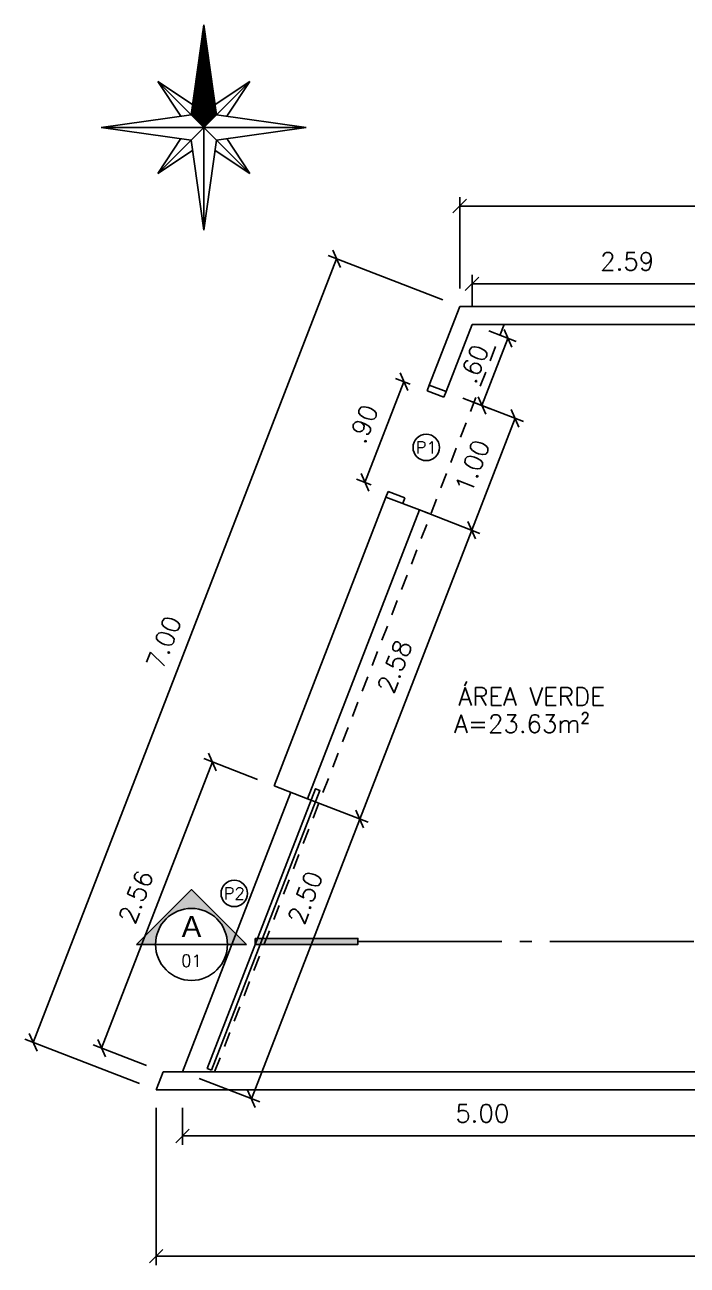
# Model space of a CAD drawing. Header units: millimetres. Extents: x -7.3 to 27.4, y 30.6 to 59.7.
# Drawn here: x -7.09 to -1.57, y 42.49 to 52.83 of the extents above; entities that cross this region are included whole.
import ezdxf
from ezdxf.enums import TextEntityAlignment as Align

# ---------------------------------------------------------------- set-up
doc = ezdxf.new("R2010")
doc.units = ezdxf.units.MM
doc.linetypes.add('ACAD_ISO04W100', pattern=[30, 24, -3, 0, -3])
doc.linetypes.add('HIDDEN', pattern=[9.525, 6.35, -3.175])
for name, color, linetype in [('ARQ-COTAS', 30, 'Continuous'), ('ARQ-ESQ-01', 1, 'Continuous'), ('ARQ-SOLEIRA', 8, 'Continuous'), ('ARQ-SÍMBOLOS', 2, 'Continuous'), ('ARQ-TEXTO2', 2, 'Continuous'), ('ARQ-TEXTO3', 3, 'Continuous'), ('ARQ-TEXTO4', 4, 'Continuous'), ('txt_0', 7, 'Continuous')]:
    doc.layers.add(name, color=color, linetype=linetype)
doc.styles.add('arial', font='arial.ttf')
doc.styles.add('PADRAO_TXT', font='romans.shx')
doc.styles.add('ROMANS', font='romans.shx')
doc.styles.add('Romans_Anot', font='romans.shx')
doc.dimstyles.new('Escala 1-75', dxfattribs={"dimscale": 0.75, "dimtxt": 0.2, "dimasz": 0.15, "dimexe": 0.1, "dimexo": 0.2, "dimgap": 0.15, "dimtad": 1, "dimzin": 4, "dimdsep": 46, "dimtxsty": 'Romans_Anot', "dimblk": 'OBLIQUE', "dimcen": 0.25, "dimclrd": 256, "dimclre": 256, "dimclrt": 2, "dimadec": 0, "dimazin": 0, "dimtfac": 1, "dimtix": 1, "dimtmove": 2, "dimatfit": 3, "dimfxl": 0, "dimlwd": -1, "dimlwe": -1, "dimarcsym": 0})

# ---------------------------------------------------------------- blocks, each defined once
blk = doc.blocks.new('_Oblique')
at = {"color": 0, "linetype": 'ByBlock', "lineweight": -2}
blk.add_line((-0.5, -0.5), (0.5, 0.5), dxfattribs=at)
blk = doc.blocks.new('*D91')
at = {"layer": 'ARQ-COTAS', "ltscale": 0.03, "transparency": 16777216}
for p, q in [((-3.226, 50.277), (-2.997, 50.188)), ((-3.067, 50.215), (-3.284, 49.656)), ((-3.443, 49.717), (-3.214, 49.628))]:
    blk.add_line(p, q, dxfattribs=at)
at = {"layer": 'Defpoints', "color": 0, "ltscale": 0.03, "transparency": 16777216}
for p in [(-3.366, 50.331), (-3.583, 49.771), (-3.284, 49.656)]:
    blk.add_point(p, dxfattribs=at)
at = {"layer": 'ARQ-COTAS', "ltscale": 0.03, "transparency": 16777216, "xscale": 0.1125, "yscale": 0.1125, "zscale": 0.1125}
for p, rotation in [((-3.067, 50.215), 68.82151133122075), ((-3.284, 49.656), 248.8215113312207)]:
    blk.add_blockref('_Oblique', p, dxfattribs=dict(at, rotation=rotation))
at = {"layer": 'ARQ-COTAS', "color": 2, "ltscale": 0.03, "transparency": 16777216, "insert": (-3.35, 50.003), "char_height": 0.15, "attachment_point": 5, "rotation": 68.8215, "style": 'Romans_Anot'}
blk.add_mtext('.60', dxfattribs=at)
blk = doc.blocks.new('*D92')
at = {"layer": 'ARQ-COTAS', "ltscale": 0.03, "transparency": 16777216}
for p, q in [((-3.443, 49.717), (-2.938, 49.522)), ((-3.008, 49.549), (-3.369, 48.616)), ((-3.804, 48.785), (-3.3, 48.589))]:
    blk.add_line(p, q, dxfattribs=at)
at = {"layer": 'Defpoints', "color": 0, "ltscale": 0.03, "transparency": 16777216}
for p in [(-3.583, 49.771), (-3.944, 48.839), (-3.369, 48.616)]:
    blk.add_point(p, dxfattribs=at)
at = {"layer": 'ARQ-COTAS', "ltscale": 0.03, "transparency": 16777216, "xscale": 0.1125, "yscale": 0.1125, "zscale": 0.1125}
for p, rotation in [((-3.008, 49.549), 68.82151133122267), ((-3.369, 48.616), 248.8215113312227)]:
    blk.add_blockref('_Oblique', p, dxfattribs=dict(at, rotation=rotation))
at = {"layer": 'ARQ-COTAS', "color": 2, "ltscale": 0.03, "transparency": 16777216, "insert": (-3.364, 49.15), "char_height": 0.15, "attachment_point": 5, "rotation": 68.8215, "style": 'Romans_Anot'}
blk.add_mtext('1.00', dxfattribs=at)
blk = doc.blocks.new('*D93')
at = {"layer": 'ARQ-COTAS', "ltscale": 0.03, "transparency": 16777216}
for p, q in [((-3.934, 49.854), (-4.259, 49.015)), ((-3.881, 49.833), (-4.004, 49.881)), ((-4.206, 48.994), (-4.329, 49.042))]:
    blk.add_line(p, q, dxfattribs=at)
at = {"layer": 'Defpoints', "color": 0, "ltscale": 0.03, "transparency": 16777216}
for p in [(-3.741, 49.779), (-4.259, 49.015), (-4.066, 48.94)]:
    blk.add_point(p, dxfattribs=at)
at = {"layer": 'ARQ-COTAS', "ltscale": 0.03, "transparency": 16777216, "xscale": 0.1125, "yscale": 0.1125, "zscale": 0.1125}
for p, rotation in [((-3.934, 49.854), 68.82151133122298), ((-4.259, 49.015), 248.821511331223)]:
    blk.add_blockref('_Oblique', p, dxfattribs=dict(at, rotation=rotation))
at = {"layer": 'ARQ-COTAS', "color": 2, "ltscale": 0.03, "transparency": 16777216, "insert": (-4.272, 49.502), "char_height": 0.15, "attachment_point": 5, "rotation": 68.8215, "style": 'Romans_Anot'}
blk.add_mtext('.90', dxfattribs=at)
blk = doc.blocks.new('*D94')
at = {"layer": 'ARQ-COTAS', "ltscale": 0.03, "transparency": 16777216}
for p, q in [((-5.531, 46.685), (-6.455, 44.3)), ((-5.156, 46.54), (-5.601, 46.713)), ((-6.081, 44.155), (-6.525, 44.327))]:
    blk.add_line(p, q, dxfattribs=at)
at = {"layer": 'Defpoints', "color": 0, "ltscale": 0.03, "transparency": 16777216}
for p in [(-5.016, 46.486), (-6.455, 44.3), (-5.941, 44.101)]:
    blk.add_point(p, dxfattribs=at)
at = {"layer": 'ARQ-COTAS', "ltscale": 0.03, "transparency": 16777216, "xscale": 0.1125, "yscale": 0.1125, "zscale": 0.1125}
for p, rotation in [((-5.531, 46.685), 68.82151133122379), ((-6.455, 44.3), 248.8215113312238)]:
    blk.add_blockref('_Oblique', p, dxfattribs=dict(at, rotation=rotation))
at = {"layer": 'ARQ-COTAS', "color": 2, "ltscale": 0.03, "transparency": 16777216, "insert": (-6.168, 45.56), "char_height": 0.15, "attachment_point": 5, "rotation": 68.8215, "style": 'Romans_Anot'}
blk.add_mtext('2.56', dxfattribs=at)
blk = doc.blocks.new('*D95')
at = {"layer": 'ARQ-COTAS', "ltscale": 0.03, "transparency": 16777216}
for p, q in [((-4.737, 46.378), (-4.232, 46.182)), ((-5.205, 43.878), (-4.302, 46.209)), ((-5.64, 44.047), (-5.135, 43.851))]:
    blk.add_line(p, q, dxfattribs=at)
at = {"layer": 'Defpoints', "color": 0, "ltscale": 0.03, "transparency": 16777216}
for p in [(-4.877, 46.432), (-4.302, 46.209), (-5.78, 44.101)]:
    blk.add_point(p, dxfattribs=at)
at = {"layer": 'ARQ-COTAS', "ltscale": 0.03, "transparency": 16777216, "xscale": 0.1125, "yscale": 0.1125, "zscale": 0.1125}
for p, rotation in [((-4.302, 46.209), 68.82151133122191), ((-5.205, 43.878), 248.8215113312219)]:
    blk.add_blockref('_Oblique', p, dxfattribs=dict(at, rotation=rotation))
at = {"layer": 'ARQ-COTAS', "color": 2, "ltscale": 0.03, "transparency": 16777216, "insert": (-4.757, 45.555), "char_height": 0.15, "attachment_point": 5, "rotation": 68.8215, "style": 'Romans_Anot'}
blk.add_mtext('2.50', dxfattribs=at)
blk = doc.blocks.new('*D96')
at = {"layer": 'ARQ-COTAS', "ltscale": 0.03, "transparency": 16777216}
for p, q in [((-3.804, 48.785), (-3.3, 48.589)), ((-4.302, 46.209), (-3.369, 48.616)), ((-4.737, 46.378), (-4.232, 46.182))]:
    blk.add_line(p, q, dxfattribs=at)
at = {"layer": 'Defpoints', "color": 0, "ltscale": 0.03, "transparency": 16777216}
for p in [(-3.944, 48.839), (-3.369, 48.616), (-4.877, 46.432)]:
    blk.add_point(p, dxfattribs=at)
at = {"layer": 'ARQ-COTAS', "ltscale": 0.03, "transparency": 16777216, "xscale": 0.1125, "yscale": 0.1125, "zscale": 0.1125}
for p, rotation in [((-3.369, 48.616), 68.82151133121397), ((-4.302, 46.209), 248.821511331214)]:
    blk.add_blockref('_Oblique', p, dxfattribs=dict(at, rotation=rotation))
at = {"layer": 'ARQ-COTAS', "color": 2, "ltscale": 0.03, "transparency": 16777216, "insert": (-4.011, 47.481), "char_height": 0.15, "attachment_point": 5, "rotation": 68.8215, "style": 'Romans_Anot'}
blk.add_mtext('2.58', dxfattribs=at)
blk = doc.blocks.new('*D102')
at = {"layer": 'ARQ-COTAS', "ltscale": 0.03, "transparency": 16777216}
for p, q in [((-3.469, 50.631), (-3.469, 51.393)), ((17.851, 50.838), (17.851, 51.393)), ((-3.469, 51.318), (17.851, 51.318))]:
    blk.add_line(p, q, dxfattribs=at)
at = {"layer": 'Defpoints', "color": 0, "ltscale": 0.03, "transparency": 16777216}
for p in [(17.851, 51.318), (17.851, 50.688), (-3.469, 50.481)]:
    blk.add_point(p, dxfattribs=at)
at = {"layer": 'ARQ-COTAS', "ltscale": 0.03, "transparency": 16777216, "xscale": 0.1125, "yscale": 0.1125, "zscale": 0.1125, "rotation": 180}
blk.add_blockref('_Oblique', (-3.469, 51.318), dxfattribs=at)
at = {"layer": 'ARQ-COTAS', "ltscale": 0.03, "transparency": 16777216, "xscale": 0.1125, "yscale": 0.1125, "zscale": 0.1125}
blk.add_blockref('_Oblique', (17.851, 51.318), dxfattribs=at)
at = {"layer": 'ARQ-COTAS', "color": 2, "ltscale": 0.03, "transparency": 16777216, "insert": (7.191, 51.506), "char_height": 0.15, "attachment_point": 5, "style": 'Romans_Anot'}
blk.add_mtext('21.32', dxfattribs=at)
blk = doc.blocks.new('*D103')
at = {"layer": 'ARQ-COTAS', "ltscale": 0.03, "transparency": 16777216}
for p, q in [((-5.999, 43.801), (-5.999, 42.491)), ((17.851, 43.801), (17.851, 42.491)), ((-5.999, 42.566), (17.851, 42.566))]:
    blk.add_line(p, q, dxfattribs=at)
at = {"layer": 'Defpoints', "color": 0, "ltscale": 0.03, "transparency": 16777216}
for p in [(-5.999, 43.951), (17.851, 43.951), (17.851, 42.566)]:
    blk.add_point(p, dxfattribs=at)
at = {"layer": 'ARQ-COTAS', "ltscale": 0.03, "transparency": 16777216, "xscale": 0.1125, "yscale": 0.1125, "zscale": 0.1125, "rotation": 180}
blk.add_blockref('_Oblique', (-5.999, 42.566), dxfattribs=at)
at = {"layer": 'ARQ-COTAS', "ltscale": 0.03, "transparency": 16777216, "xscale": 0.1125, "yscale": 0.1125, "zscale": 0.1125}
blk.add_blockref('_Oblique', (17.851, 42.566), dxfattribs=at)
at = {"layer": 'ARQ-COTAS', "color": 2, "ltscale": 0.03, "transparency": 16777216, "insert": (6.481, 42.753), "char_height": 0.15, "attachment_point": 5, "style": 'Romans_Anot'}
blk.add_mtext('23.85', dxfattribs=at)
blk = doc.blocks.new('*D104')
at = {"layer": 'ARQ-COTAS', "ltscale": 0.03, "transparency": 16777216}
for p, q in [((-4.495, 50.878), (-7.025, 44.348)), ((-3.609, 50.535), (-4.565, 50.905)), ((-6.139, 44.005), (-7.095, 44.375))]:
    blk.add_line(p, q, dxfattribs=at)
at = {"layer": 'Defpoints', "color": 0, "ltscale": 0.03, "transparency": 16777216}
for p in [(-3.469, 50.481), (-7.025, 44.348), (-5.999, 43.951)]:
    blk.add_point(p, dxfattribs=at)
at = {"layer": 'ARQ-COTAS', "ltscale": 0.03, "transparency": 16777216, "xscale": 0.1125, "yscale": 0.1125, "zscale": 0.1125}
for p, rotation in [((-4.495, 50.878), 68.82151133122346), ((-7.025, 44.348), 248.8215113312234)]:
    blk.add_blockref('_Oblique', p, dxfattribs=dict(at, rotation=rotation))
at = {"layer": 'ARQ-COTAS', "color": 2, "ltscale": 0.03, "transparency": 16777216, "insert": (-5.935, 47.681), "char_height": 0.15, "attachment_point": 5, "rotation": 68.8215, "style": 'Romans_Anot'}
blk.add_mtext('7.00', dxfattribs=at)
blk = doc.blocks.new('*D106')
at = {"layer": 'ARQ-COTAS', "ltscale": 0.03, "transparency": 16777216}
for p, q in [((-5.78, 43.801), (-5.78, 43.493)), ((-0.78, 43.801), (-0.78, 43.493)), ((-5.78, 43.568), (-0.78, 43.568))]:
    blk.add_line(p, q, dxfattribs=at)
at = {"layer": 'Defpoints', "color": 0, "ltscale": 0.03, "transparency": 16777216}
for p in [(-5.78, 43.951), (-0.78, 43.951), (-0.78, 43.568)]:
    blk.add_point(p, dxfattribs=at)
at = {"layer": 'ARQ-COTAS', "ltscale": 0.03, "transparency": 16777216, "xscale": 0.1125, "yscale": 0.1125, "zscale": 0.1125, "rotation": 180}
blk.add_blockref('_Oblique', (-5.78, 43.568), dxfattribs=at)
at = {"layer": 'ARQ-COTAS', "ltscale": 0.03, "transparency": 16777216, "xscale": 0.1125, "yscale": 0.1125, "zscale": 0.1125}
blk.add_blockref('_Oblique', (-0.78, 43.568), dxfattribs=at)
at = {"layer": 'ARQ-COTAS', "color": 2, "ltscale": 0.03, "transparency": 16777216, "insert": (-3.28, 43.756), "char_height": 0.15, "attachment_point": 5, "style": 'Romans_Anot'}
blk.add_mtext('5.00', dxfattribs=at)
blk = doc.blocks.new('*D107')
at = {"layer": 'ARQ-COTAS', "ltscale": 0.03, "transparency": 16777216}
for p, q in [((-3.366, 50.481), (-3.366, 50.744)), ((-3.366, 50.669), (-0.78, 50.669)), ((-0.78, 50.481), (-0.78, 50.744))]:
    blk.add_line(p, q, dxfattribs=at)
at = {"layer": 'Defpoints', "color": 0, "ltscale": 0.03, "transparency": 16777216}
for p in [(-0.78, 50.669), (-3.366, 50.331), (-0.78, 50.331)]:
    blk.add_point(p, dxfattribs=at)
at = {"layer": 'ARQ-COTAS', "ltscale": 0.03, "transparency": 16777216, "xscale": 0.1125, "yscale": 0.1125, "zscale": 0.1125, "rotation": 180}
blk.add_blockref('_Oblique', (-3.366, 50.669), dxfattribs=at)
at = {"layer": 'ARQ-COTAS', "ltscale": 0.03, "transparency": 16777216, "xscale": 0.1125, "yscale": 0.1125, "zscale": 0.1125}
blk.add_blockref('_Oblique', (-0.78, 50.669), dxfattribs=at)
at = {"layer": 'ARQ-COTAS', "color": 2, "ltscale": 0.03, "transparency": 16777216, "insert": (-2.073, 50.857), "char_height": 0.15, "attachment_point": 5, "style": 'Romans_Anot'}
blk.add_mtext('2.59', dxfattribs=at)
blk = doc.blocks.new('Símbolo_Corte')
at = {"layer": 'ARQ-SÍMBOLOS'}
h = blk.add_hatch(color=256, dxfattribs=at)
h.dxf.hatch_style = 1
h.paths.add_polyline_path([(0, 0.915), (-0.915, 0), (-0.6, 0, -1), (0.6, 0), (0.915, 0)])
at = {"layer": 'ARQ-SÍMBOLOS', "ltscale": 0.1}
blk.add_hatch(color=256, dxfattribs=at).paths.add_polyline_path([(1.063, 0.1), (2.775, 0.1), (2.775, 0), (1.063, 0)])
at = {"layer": 'ARQ-SÍMBOLOS'}
for p, q in [((-0.915, 0), (-0.6, 0)), ((0.6, 0), (0.915, 0))]:
    blk.add_line(p, q, dxfattribs=at)
at = {"layer": 'ARQ-SÍMBOLOS', "color": 4}
blk.add_line((-0.6, 0), (0.6, 0), dxfattribs=at)
at = {"layer": 'ARQ-SÍMBOLOS'}
blk.add_lwpolyline([(-0.915, 0), (0, 0.915), (0.915, 0)], dxfattribs=at)
blk.add_lwpolyline([(1.063, 0.1), (2.775, 0.1), (2.775, 0), (1.063, 0)], close=True, dxfattribs=at)
blk.add_circle((0, 0), 0.6, dxfattribs=at)
at = {"layer": 'ARQ-TEXTO2', "style": 'ROMANS'}
blk.add_attdef('NUMERO-FOLHA', text='', height=0.2, dxfattribs=at).set_placement((0, -0.271), align=Align.MIDDLE_CENTER)
at = {"layer": 'ARQ-TEXTO4', "style": 'arial'}
blk.add_attdef('NUMERO-DESENHO-NA-FOLHA', text='', height=0.35, dxfattribs=at).set_placement((0, 0.301), align=Align.MIDDLE_CENTER)
blk = doc.blocks.new('sc_codp')
at = {"layer": 'txt_0', "style": 'PADRAO_TXT'}
blk.add_attdef('CODIGO_PORTA', text='', height=1, dxfattribs=at).set_placement((0, 0), align=Align.MIDDLE)

msp = doc.modelspace()

# ---------------------------------------------------------------- hatches: boundary and pattern name
h = msp.add_hatch()
h.set_pattern_fill('ANSI31', color=256, scale=0.05, angle=-89.3142, style=0)
h.set_pattern_definition([(45.685792, (-16.1743117, 146.9928286), (0.004471997, -0.00436620463), [])])
h.paths.add_polyline_path([(-5.603, 51.973), (-5.497, 52.079), (-5.603, 52.829)])
h.paths.add_polyline_path([(-5.603, 52.829), (-5.709, 52.079), (-5.603, 51.973)], flags=17)

# ---------------------------------------------------------------- linework, layer by layer
for p, q in [((-5.603, 52.829), (-5.709, 52.079)), ((-5.603, 52.829), (-5.497, 52.079)), ((-5.603, 51.973), (-5.603, 52.829)), ((-5.987, 52.357), (-5.603, 51.973)), ((-5.987, 52.357), (-5.795, 52.067)), ((-5.987, 52.357), (-5.697, 52.165)), ((-5.219, 52.357), (-5.603, 51.973)), ((-5.219, 52.357), (-5.509, 52.165)), ((-5.219, 52.357), (-5.411, 52.067)), ((-6.458, 51.973), (-5.709, 52.079)), ((-4.748, 51.973), (-5.497, 52.079)), ((-5.603, 51.973), (-6.458, 51.973)), ((-6.458, 51.973), (-5.709, 51.867)), ((-5.987, 51.589), (-5.603, 51.973)), ((-5.603, 51.973), (-4.748, 51.973)), ((-5.219, 51.589), (-5.603, 51.973)), ((-5.603, 51.973), (-5.603, 51.118)), ((-4.748, 51.973), (-5.497, 51.867)), ((-5.987, 51.589), (-5.795, 51.88)), ((-5.603, 51.118), (-5.709, 51.867)), ((-5.603, 51.118), (-5.497, 51.867)), ((-5.219, 51.589), (-5.411, 51.88)), ((-5.987, 51.589), (-5.697, 51.781)), ((-5.219, 51.589), (-5.509, 51.781))]:
    msp.add_line(p, q)
at = {"ltscale": 0.03}
for p, q in [((-3.723, 49.826), (-3.469, 50.481)), ((-3.469, 50.481), (-0.78, 50.481)), ((-3.366, 50.331), (-3.583, 49.771)), ((-3.366, 50.331), (-0.78, 50.331)), ((-3.741, 49.779), (-3.723, 49.826)), ((-3.601, 49.725), (-3.741, 49.779)), ((-3.583, 49.771), (-3.723, 49.826)), ((-3.601, 49.725), (-3.583, 49.771)), ((-4.084, 48.893), (-4.066, 48.94)), ((-3.926, 48.886), (-4.066, 48.94)), ((-5.016, 46.486), (-4.084, 48.893)), ((-3.804, 48.785), (-4.084, 48.893)), ((-3.944, 48.839), (-3.926, 48.886)), ((-4.737, 46.378), (-3.804, 48.785)), ((-4.737, 46.378), (-5.016, 46.486)), ((-5.999, 43.951), (-5.941, 44.101)), ((-0.78, 44.101), (-5.941, 44.101)), ((-5.999, 43.951), (-0.78, 43.951))]:
    msp.add_line(p, q, dxfattribs=at)
msp.add_lwpolyline([(-5.537, 44.117), (-4.634, 46.448), (-4.671, 46.462), (-5.574, 44.131), (-5.537, 44.117)], dxfattribs=at)
at = {"layer": 'ARQ-ESQ-01', "linetype": 'HIDDEN', "ltscale": 0.02}
for p, q in [((-5.512, 44.101), (-3.098, 50.331)), ((-3.711, 48.749), (-3.804, 48.785))]:
    msp.add_line(p, q, dxfattribs=at)
at = {"layer": 'ARQ-SOLEIRA', "ltscale": 0.03}
msp.add_line((-5.78, 44.101), (-4.877, 46.432), dxfattribs=at)
at = {"layer": 'ARQ-SÍMBOLOS', "linetype": 'ACAD_ISO04W100', "ltscale": 0.05}
msp.add_line((-4.318, 45.189), (18.397, 45.189), dxfattribs=at)
at = {"layer": 'txt_0', "ltscale": 0.03}
for centre in [(-3.748, 49.306), (-5.349, 45.589)]:
    msp.add_circle(centre, 0.11, dxfattribs=at)

# ---------------------------------------------------------------- block references
at = {"layer": 'ARQ-SÍMBOLOS', "ltscale": 0.03, "xscale": 0.5, "yscale": 0.5, "zscale": 0.5}
msp.add_blockref('Símbolo_Corte', (-5.705, 45.164), dxfattribs=at).add_auto_attribs({'NUMERO-FOLHA': '01', 'NUMERO-DESENHO-NA-FOLHA': 'A'})
at = {"layer": 'txt_0', "ltscale": 0.03, "xscale": 0.1, "yscale": 0.1, "zscale": 0.1}
for p, values in [((-3.748, 49.306), {'CODIGO_PORTA': 'P1'}), ((-5.349, 45.589), {'CODIGO_PORTA': 'P2'})]:
    msp.add_blockref('sc_codp', p, dxfattribs=at).add_auto_attribs(values)

# ---------------------------------------------------------------- texts
at = {"layer": 'ARQ-TEXTO3', "style": 'ROMANS'}
for s, p in [('ÁREA VERDE', (-3.48, 47.154)), ('A=23.63m²', (-3.516, 46.928))]:
    msp.add_text(s, height=0.15, dxfattribs=at).set_placement(p)

# ---------------------------------------------------------------- dimensions: what is measured, and where the dimension line sits
at = {"layer": 'ARQ-COTAS', "ltscale": 0.03}
for base, p1, p2, picture, middle in [((17.851, 51.318), (-3.469, 50.481), (17.851, 50.688), '*D102', (7.191, 51.506)), ((-0.78, 50.669), (-3.366, 50.331), (-0.78, 50.331), '*D107', (-2.073, 50.857)), ((-0.78, 43.568), (-5.78, 43.951), (-0.78, 43.951), '*D106', (-3.28, 43.756))]:
    dim = msp.add_linear_dim(base=base, p1=p1, p2=p2, dimstyle='Escala 1-75', dxfattribs=at)
    dim.commit()
    dim.dimension.update_dxf_attribs({"geometry": picture, "text_midpoint": middle})
for p1, p2, distance, picture, middle in [((-3.469, 50.481), (-5.999, 43.951), -1.1, '*D104', (-5.935, 47.681)), ((-3.366, 50.331), (-3.583, 49.771), 0.321, '*D91', (-3.35, 50.003)), ((-3.741, 49.779), (-4.066, 48.94), -0.208, '*D93', (-4.272, 49.502)), ((-3.583, 49.771), (-3.944, 48.839), 0.616, '*D92', (-3.364, 49.15)), ((-4.877, 46.432), (-3.944, 48.839), -0.616, '*D96', (-4.011, 47.481)), ((-5.016, 46.486), (-5.941, 44.101), -0.551, '*D94', (-6.168, 45.56))]:
    dim = msp.add_aligned_dim(p1=p1, p2=p2, distance=distance, dimstyle='Escala 1-75', dxfattribs=at)
    dim.commit()
    dim.dimension.update_dxf_attribs({"geometry": picture, "text_midpoint": middle})
dim = msp.add_linear_dim(base=(-4.302, 46.209), p1=(-5.78, 44.101), p2=(-4.877, 46.432), angle=68.8215, dimstyle='Escala 1-75', dxfattribs=at)
dim.commit()
dim.dimension.update_dxf_attribs({"geometry": '*D95', "text_midpoint": (-4.757, 45.555), "dimtype": 161})
dim = msp.add_linear_dim(base=(17.851, 42.566), p1=(-5.999, 43.951), p2=(17.851, 43.951), dimstyle='Escala 1-75', dxfattribs=at)
dim.commit()
dim.dimension.update_dxf_attribs({"geometry": '*D103', "text_midpoint": (6.481, 42.753), "dimtype": 160})

doc.saveas('drawing.dxf')
